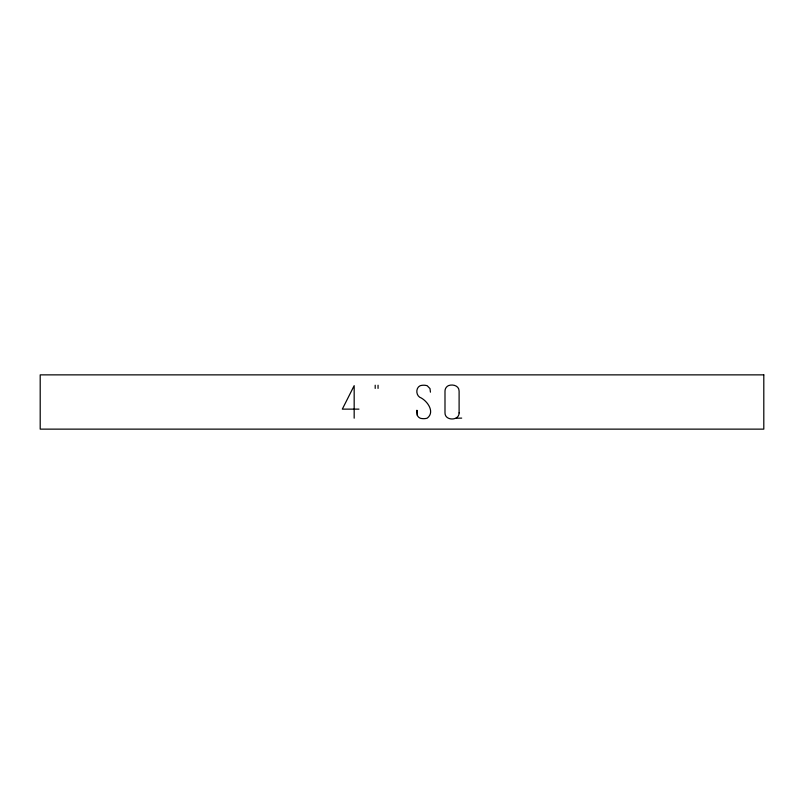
<?xml version="1.0" encoding="UTF-8"?>
<svg xmlns="http://www.w3.org/2000/svg" width="804" height="804" viewBox="0 0 804 804"><rect width="100%" height="100%" fill="white"/><g stroke="black" fill="none" stroke-linecap="round" stroke-linejoin="round"><path stroke-width="1.21" d="M456.119 418.241L461.687 418.11M358.966 409.135L342.313 409.135L354.172 385.659L354.172 418.191M417.316 415.306L416.914 410.362L417.316 415.306A5.337 5.337 0 0 0 422.2 418.582A12.271 12.271 0 0 0 427.205 418.16C435.557 411.889 426.944 400.201 419.628 397.196C415.819 394.553 415.789 387.819 420.14 385.729A12.271 12.271 0 0 1 427.205 385.729L430.009 388.603L430.431 392.171M378.051 385.216L378.051 388.412M375.197 385.216L375.197 388.412M459.104 412.904C459.215 420.994 444.883 421.005 444.994 412.904L444.994 391.096A6.01 6.01 0 0 1 448.521 385.598C452.813 383.99 459.094 385.699 459.104 391.096L459.104 412.904M763.8 374.865L40.2 374.865L40.2 429.135L763.8 429.135L763.8 374.865"/></g></svg>
